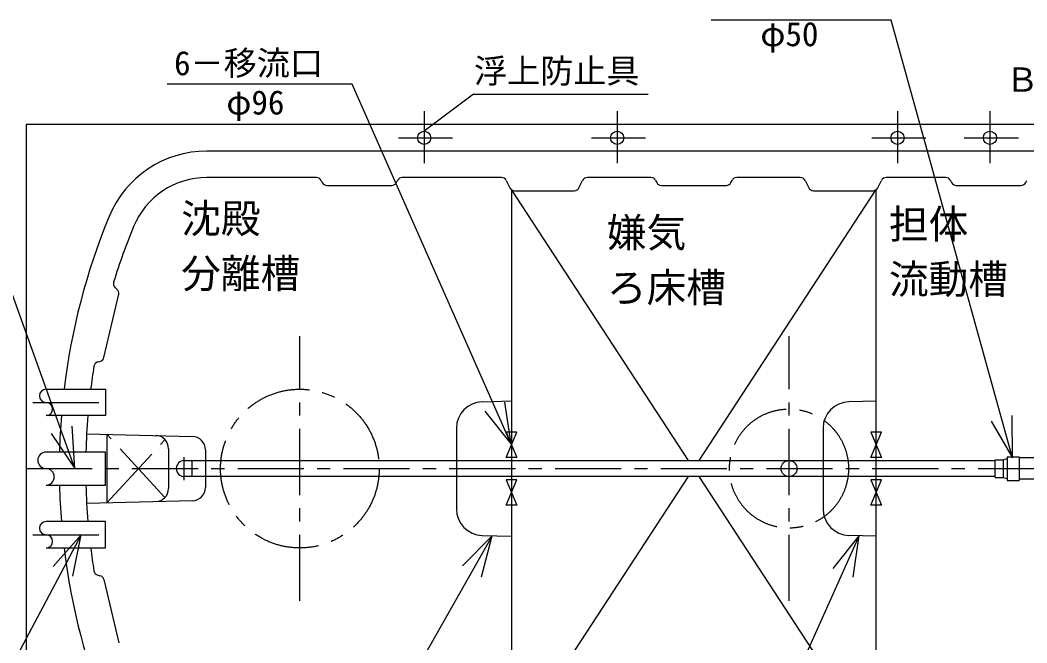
# Model space of a CAD drawing. Units: millimetres, scale not verified. Extents: x -14850 to 14850, y -10500 to 10500.
# Drawn here: x -10338 to -6531, y 229 to 2582 of the extents above; entities that cross this region are included whole.
import ezdxf
from ezdxf.enums import TextEntityAlignment as Align

# ---------------------------------------------------------------- set-up
doc = ezdxf.new("R2010")
doc.units = ezdxf.units.MM
doc.header["$LTSCALE"] = 50
doc.linetypes.add('CHAIN1', pattern=[8, 5, -1, 1, -1])
doc.linetypes.add('LONG_DASHED1', pattern=[7, 6, -1])
for name, color, linetype, lineweight in [('0-1_躯体', 3, 'Continuous', 25), ('0-2_製作', 5, 'Continuous', 25), ('0-4_文字', 5, 'Continuous', 25)]:
    doc.layers.add(name, color=color, linetype=linetype, lineweight=lineweight)
doc.styles.add('ＭＳ ゴシック', font='')
doc.styles.get('ＭＳ ゴシック').set_extended_font_data('MS Gothic')

msp = doc.modelspace()

# ---------------------------------------------------------------- linework, layer by layer
at = {"layer": '0-1_躯体'}
for p, q in [((-7043.99, 2582.17), (-7724.87, 2582.17)), ((-6585.34, 927.82), (-7043.99, 2582.17)), ((-10131.16, 887.44), (-10708.88, 2487.44)), ((-9082.32, 2340.28), (-9782.49, 2340.28)), ((-8480.52, 979.86), (-9082.32, 2340.28)), ((-6275.06, 2087.44), (-9631.71, 2087.44)), ((-9217.42, 1987.44), (-9631.71, 1987.44)), ((-8517.42, 1987.44), (-8892.7, 1987.44)), ((-7952.42, 1987.44), (-8192.7, 1987.44)), ((-7387.42, 1987.44), (-7627.7, 1987.44)), ((-6837.42, 1987.44), (-7062.7, 1987.44)), ((-9199.54, 1976.39), (-9195.59, 1968.5)), ((-9177.7, 1957.44), (-8932.42, 1957.44)), ((-8914.54, 1968.5), (-8910.59, 1976.39)), ((-8499.54, 1976.39), (-8485.59, 1948.5)), ((-8224.54, 1948.5), (-8210.59, 1976.39)), ((-7934.54, 1976.39), (-7930.59, 1968.5)), ((-7912.7, 1957.44), (-7667.42, 1957.44)), ((-7649.54, 1968.5), (-7645.59, 1976.39)), ((-7369.54, 1976.39), (-7355.59, 1948.5)), ((-7094.54, 1948.5), (-7080.59, 1976.39)), ((-6819.54, 1976.39), (-6815.59, 1968.5)), ((-6797.7, 1957.44), (-6552.42, 1957.44)), ((-6534.54, 1968.5), (-6530.59, 1976.39)), ((-8480.06, 1941.72), (-8480.06, -166.83)), ((-7809.7, 917.44), (-8480.06, 1941.72)), ((-8467.7, 1937.44), (-8242.42, 1937.44)), ((-7770.43, 917.44), (-7100.06, 1941.72)), ((-7337.7, 1937.44), (-7112.42, 1937.44)), ((-7100.06, -166.83), (-7100.06, 1941.72)), ((-9971.82, 1566), (-9977.89, 1571.05)), ((-10021.05, 1307.24), (-9965.13, 1546.06)), ((-10043.57, 1290.52), (-10035.89, 1292.35)), ((-10240.06, 1187.44), (-10014.66, 1187.44)), ((-10014.66, 1187.44), (-10014.66, 1087.44)), ((-8590.66, 1139.99), (-8480.06, 1142.89)), ((-7100.06, 1142.71), (-7203.68, 1139.99)), ((-10014.66, 1087.44), (-10240.06, 1087.44)), ((-8688.05, 1040.03), (-8688.05, 734.86)), ((-7301.06, 1040.03), (-7301.06, 734.86)), ((-10086.44, 1019.2), (-9686.05, 1008.72)), ((-10009.59, 1017.19), (-10009.59, 757.7)), ((-8460.06, 1025.44), (-8500.06, 1025.44)), ((-7080.06, 1025.44), (-7120.06, 1025.44)), ((-9776.67, 962.38), (-9776.67, 812.5)), ((-9637.36, 958.74), (-9637.36, 816.15)), ((-9717.2, 917.44), (-6650.06, 917.44)), ((-9689.2, 917.44), (-9689.2, 857.44)), ((-6650.06, 853.94), (-6650.06, 920.94)), ((-6620.06, 920.94), (-6620.06, 853.94)), ((-6605.06, 932.44), (-6560.06, 932.44)), ((-6605.06, 932.44), (-6605.06, 842.44)), ((-6560.06, 932.44), (-6560.06, 842.44)), ((-6490.06, 927.44), (-6560.06, 927.44)), ((-6650.06, 857.44), (-9717.2, 857.44)), ((-8480.06, -166.83), (-7809.7, 857.44)), ((-7100.06, -166.83), (-7770.43, 857.44)), ((-6605.06, 842.44), (-6560.06, 842.44)), ((-6490.06, 847.44), (-6560.06, 847.44)), ((-10240.06, 824.94), (-10014.66, 824.94)), ((-9686.05, 766.17), (-10086.44, 755.68)), ((-8552.96, 633.73), (-9240.62, -580.01)), ((-8590.66, 634.89), (-8480.06, 632)), ((-7164.9, 635.15), (-7728.04, -622.06)), ((-7100.06, 632.18), (-7203.68, 634.89)), ((-10043.57, 484.37), (-10035.89, 482.54)), ((-10021.05, 467.64), (-9965.13, 228.82))]:
    msp.add_line(p, q, dxfattribs=at)
at = {"layer": '0-1_躯体', "color": 2}
for p, q in [((-10315.06, 2187.44), (-10315.06, -412.56)), ((-5115.06, 2187.44), (-10315.06, 2187.44)), ((-10315.06, 2187.44), (-10315.06, -412.56))]:
    msp.add_line(p, q, dxfattribs=at)
at = {"layer": '0-1_躯体', "linetype": 'CHAIN1'}
for p, q in [((-9280.06, 387.44), (-9280.06, 1387.44)), ((-7430.06, 387.44), (-7430.06, 1387.44)), ((-10290.06, 1137.44), (-10000.79, 1137.44)), ((-9790.1, 778.41), (-10009.59, 1017.19)), ((-10009.59, 757.7), (-9790.1, 996.48)), ((-10315.06, 887.44), (-5115.06, 887.44)), ((-10290.06, 637.44), (-10000.79, 637.44))]:
    msp.add_line(p, q, dxfattribs=at)
at = {"layer": '0-1_躯体', "linetype": 'LONG_DASHED1'}
msp.add_line((-9717.2, 843.38), (-9717.2, 930.63), dxfattribs=at)
at = {"layer": '0-1_躯体'}
for points in [[(-8580.53, 1104.75), (-8480.52, 979.86), (-8504.69, 1138.02)], [(-6665.65, 1066.21), (-6585.34, 927.82), (-6585.69, 1087.82)], [(-10220.1, 1020.45), (-10131.16, 887.44), (-10141.68, 1047.1)], [(-8500.06, 1025.44), (-8460.06, 929.44), (-8500.06, 929.44), (-8460.06, 1025.44)], [(-7120.06, 1025.44), (-7080.06, 929.44), (-7120.06, 929.44), (-7080.06, 1025.44)], [(-10014.66, 824.94), (-10014.66, 949.94), (-10240.06, 949.94)], [(-6650.06, 920.94), (-6620.06, 920.94), (-6605.06, 924.94)], [(-6650.06, 853.94), (-6620.06, 853.94), (-6605.06, 849.94)], [(-10240.06, 587.44), (-10014.66, 587.44), (-10014.66, 687.44), (-10240.06, 687.44)], [(-10107.19, 637.44), (-10824.52, -712.56), (-11408.07, -712.56)], [(-10138.6, 480.56), (-10107.19, 637.44), (-10212.83, 517.28)], [(-8592.64, 478.73), (-8552.96, 633.73), (-8664.82, 519.34)], [(-7187.89, 476.81), (-7164.9, 635.15), (-7263.98, 509.52)]]:
    msp.add_lwpolyline(points, dxfattribs=at)
for points in [[(-8460.06, 845.44), (-8500.06, 845.44), (-8460.06, 749.44), (-8500.06, 749.44)], [(-7080.06, 845.44), (-7120.06, 845.44), (-7080.06, 749.44), (-7120.06, 749.44)]]:
    msp.add_lwpolyline(points, close=True, dxfattribs=at)
at = {"layer": '0-1_躯体', "linetype": 'CHAIN1'}
for centre, radius in [((-9280.06, 887.44), 300), ((-7430.06, 887.44), 225)]:
    msp.add_circle(centre, radius, dxfattribs=at)
at = {"layer": '0-1_躯体'}
for centre, radius, start, end in [((-9631.71, 1687.44), 400, 90, 157.6073), ((-9631.71, 1687.44), 300, 90, 157.6073), ((-9217.42, 1967.44), 20, 26.56505, 90), ((-8892.7, 1967.44), 20, 90, 153.43494), ((-8517.42, 1967.44), 20, 26.56505, 90), ((-8192.7, 1967.44), 20, 90, 153.43494), ((-7952.42, 1967.44), 20, 26.56505, 90), ((-7627.7, 1967.44), 20, 90, 153.43494), ((-7387.42, 1967.44), 20, 26.56505, 90), ((-7062.7, 1967.44), 20, 90, 153.43494), ((-6837.42, 1967.44), 20, 26.56505, 90), ((-9177.7, 1977.44), 20, 206.56503, 270), ((-8932.42, 1977.44), 20, 270, 333.43494), ((-8467.7, 1957.44), 20, 206.56503, 270), ((-8242.42, 1957.44), 20, 270, 333.43494), ((-7912.7, 1977.44), 20, 206.56503, 270), ((-7667.42, 1977.44), 20, 270, 333.43494), ((-7337.7, 1957.44), 20, 206.56503, 270), ((-7112.42, 1957.44), 20, 270, 333.43494), ((-6797.7, 1977.44), 20, 206.56503, 270), ((-6552.42, 1977.44), 20, 270, 333.43494), ((-7690.06, 887.44), 2500, 157.6073, 173.10789), ((-7690.06, 887.44), 2400, 157.6073, 162.92087), ((-9965.11, 1586.43), 20, 162.92087, 230.25755), ((-9984.61, 1550.62), 20, 346.8226, 50.25755), ((-10040.52, 1311.8), 20, 283.38765, 346.8226), ((-7690.06, 887.44), 2400, 170.72435, 172.81923), ((-10038.94, 1271.06), 20, 103.38763, 170.72433), ((-10240.06, 1162.44), 25, 90, 270), ((-10240.06, 1112.44), 25, 270, 90), ((-8588.05, 1040.03), 100, 91.5, 180), ((-7201.06, 1040.03), 100, 91.5, 180), ((-7690.06, 887.44), 2500, 175.41142, 178.56744), ((-7690.06, 887.44), 2400, 175.2198, 178.50775), ((-9826.67, 962.38), 50, 0, 88.49998), ((-9687.36, 958.74), 50, 0, 88.49998), ((-10240.06, 918.69), 31.25, 90, 270), ((-9717.2, 887.44), 30, 90, 270), ((-10240.06, 856.19), 31.25, 270, 90), ((-7690.06, 887.44), 2500, 181.43253, 184.58855), ((-7690.06, 887.44), 2400, 181.49223, 184.78018), ((-9826.67, 812.5), 50, 271.5, 0), ((-9687.36, 816.15), 50, 271.5, 0), ((-8588.05, 734.86), 100, 180, 268.5), ((-7201.06, 734.86), 100, 180, 268.5), ((-10240.06, 662.44), 25, 90, 270), ((-10240.06, 612.44), 25, 270, 90), ((-7690.06, 887.44), 2500, 186.89207, 202.39267), ((-7690.06, 887.44), 2400, 187.18076, 189.27563), ((-10038.94, 503.83), 20, 189.27563, 256.61234), ((-10040.52, 463.08), 20, 13.17738, 76.61234)]:
    msp.add_arc(centre, radius, start, end, dxfattribs=at)
at = {"layer": '0-2_製作', "color": 3}
msp.add_circle((-7430.06, 887.44), 30, dxfattribs=at)
at = {"layer": '0-4_文字', "color": 4}
for q in [(-8810.06, 2162.44), (-7962.89, 2302.04)]:
    msp.add_line((-8623.7, 2302.04), q, dxfattribs=at)
at = {"layer": '0-4_文字', "color": 7}
for p, q in [((-8810.06, 2237.65), (-8810.06, 2041.17)), ((-8080.06, 2237.65), (-8080.06, 2041.17)), ((-7020.06, 2237.65), (-7020.06, 2041.17)), ((-6670.06, 2237.65), (-6670.06, 2041.17)), ((-8907.39, 2137.44), (-8702.24, 2137.44)), ((-8177.39, 2137.44), (-7972.24, 2137.44)), ((-7117.39, 2137.44), (-6912.24, 2137.44)), ((-6767.39, 2137.44), (-6562.24, 2137.44))]:
    msp.add_line(p, q, dxfattribs=at)
for centre in [(-8810.06, 2137.44), (-8080.06, 2137.44), (-7020.06, 2137.44), (-6670.06, 2137.44)]:
    msp.add_circle(centre, 25, dxfattribs=at)

# ---------------------------------------------------------------- texts
at = {"layer": '0-1_躯体', "color": 4, "style": 'ＭＳ ゴシック'}
for s, height, p in [('\u3000\u3000φ50', 91.79, (-7788.95, 2456.11)), ('\u30006－移流口\u3000', 91.79, (-9880.97, 2346.39)), ('Ｂ', 91.79, (-6610.89, 2283.98)), ('\u3000\u3000φ96', 91.79, (-9808.54, 2197.91)), ('沈殿', 110, (-9728.96, 1744.86)), ('担体', 110, (-7052.1, 1723.14)), ('嫌気', 110, (-8118.83, 1691.47)), ('分離槽', 110, (-9728.96, 1536.86)), ('ろ床槽', 110, (-8118.83, 1483.47)), ('流動槽', 110, (-7052.1, 1515.14))]:
    msp.add_text(s, height=height, dxfattribs=at).set_placement(p, align=Align.BOTTOM_LEFT)
at = {"layer": '0-4_文字', "color": 4, "style": 'ＭＳ ゴシック'}
msp.add_text('浮上防止具', height=91.79, dxfattribs=at).set_placement((-8621.67, 2316.92), align=Align.BOTTOM_LEFT)

doc.saveas('drawing.dxf')
